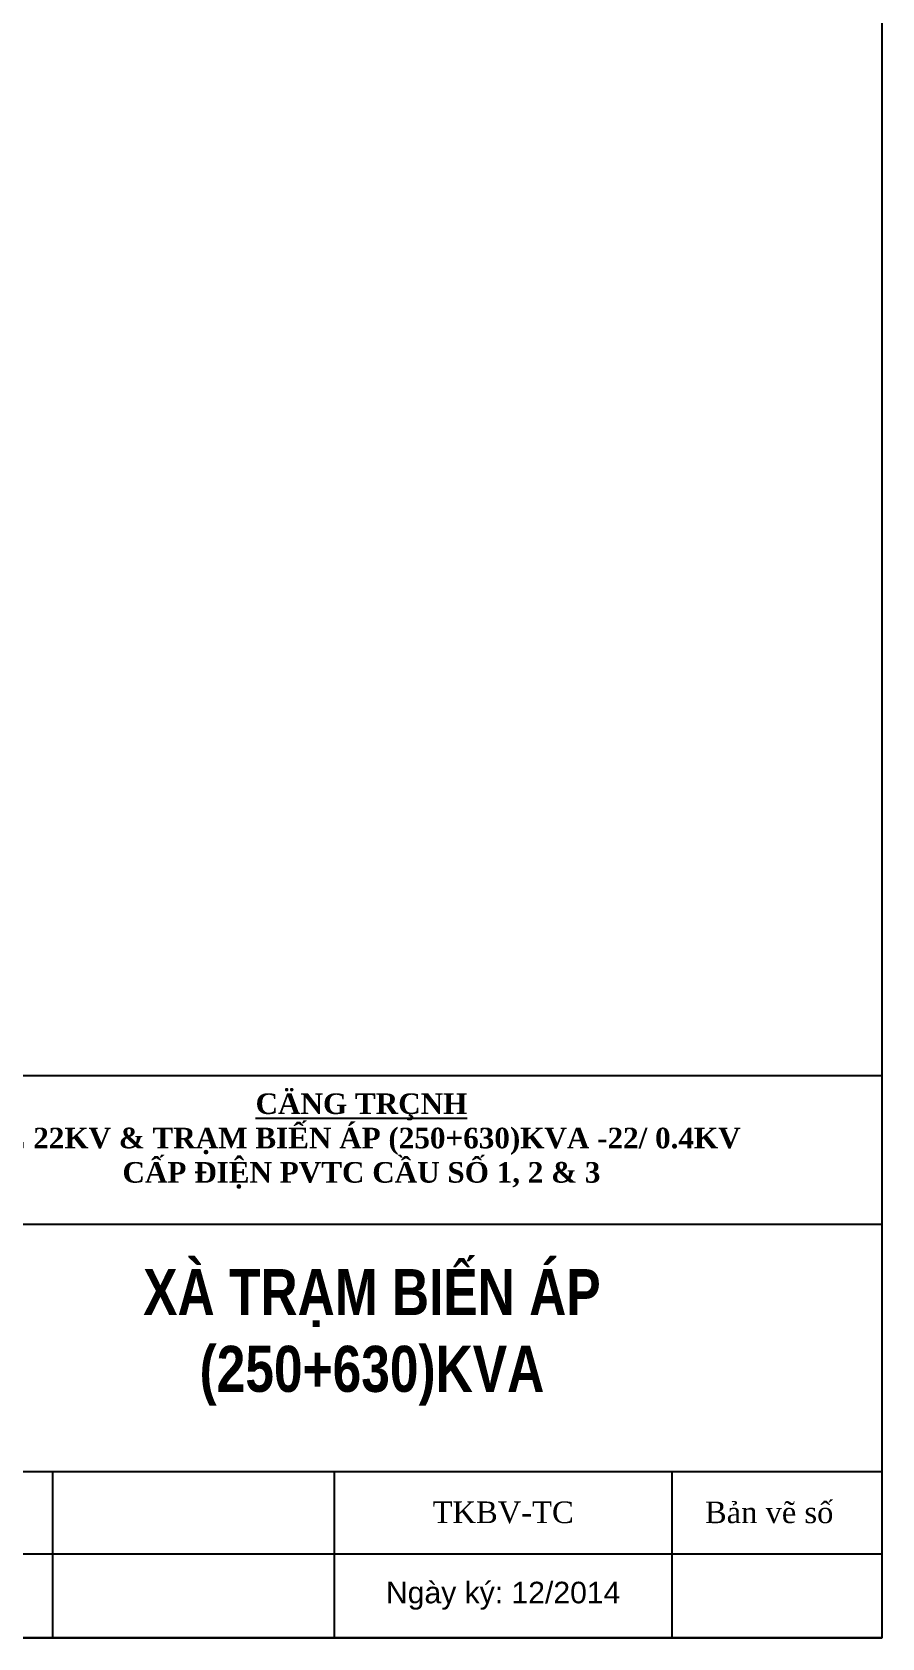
# Model space of a CAD drawing. Header units: inches. Extents: x -246336 to 136055, y -106871 to 69513.
# Drawn here: x -157988 to -152962, y -49224 to -39723 of the extents above; entities that cross this region are included whole.
import ezdxf

# ---------------------------------------------------------------- set-up
doc = ezdxf.new("R2010")
doc.units = ezdxf.units.IN
doc.header["$MEASUREMENT"] = 0
for name, color, linetype in [('kichthuoc', 7, 'Continuous'), ('KTEN', 7, 'Continuous'), ('T_VAT', 7, 'Continuous')]:
    doc.layers.add(name, color=color, linetype=linetype)
doc.styles.add('khung ten', font='Varr.ttf')
doc.styles.add('Kten', font='Vtimen.ttf')
doc.styles.add('VIET2', font='VNTIME_0.TTF', dxfattribs={"width": 0.8, "height": 2})

msp = doc.modelspace()

# ---------------------------------------------------------------- linework, layer by layer
for p, q in [((-166493.769, -45896.715), (-152961.77, -45896.715)), ((-157866.978, -48238.925), (-157866.978, -49224.345))]:
    msp.add_line(p, q)
msp.add_lwpolyline([(-180025.769, -30229.036), (-152961.77, -30229.036), (-152961.77, -49224.345), (-180025.769, -49224.345)], close=True)
at = {"layer": 'kichthuoc', "color": 6}
for p, q in [((-152961.77, -45616.363), (-152961.77, -49224.345)), ((-166493.769, -45896.715), (-152961.77, -45896.715)), ((-152961.77, -45896.715), (-152961.77, -49224.345)), ((-166400.323, -49224.345), (-152961.77, -49224.345)), ((-165346.74, -49224.345), (-152961.77, -49224.345))]:
    msp.add_line(p, q, dxfattribs=at)
at = {"layer": 'KTEN'}
for p, q in [((-166493.769, -46776.961), (-152961.77, -46776.961)), ((-159154.255, -48238.925), (-152961.77, -48238.925)), ((-156201.157, -48238.925), (-156201.157, -49224.345)), ((-156200.805, -48238.83), (-156200.805, -49224.25)), ((-154203.291, -48238.925), (-154203.291, -49224.345)), ((-159154.255, -48726.246), (-152961.77, -48726.246))]:
    msp.add_line(p, q, dxfattribs=at)

# ---------------------------------------------------------------- texts
at = {"insert": (-156040.398, -46284.924), "char_height": 121.856223, "width": 6474.6273, "attachment_point": 5, "style": 'Kten'}
msp.add_mtext('{\\fVNtimes new roman|b1|i0|c0|p34;\\L\\C0;CÄNG TRÇNH \\P\\fTimes New Roman|b1|i0|c238|p18;\\lĐZ\\fTimes New Roman|b1|i0|c0|p18; 22KV & \\fTimes New Roman|b1|i0|c163|p18;TR\\fTimes New Roman|b1|i0|c0|p18;ẠM\\fTimes New Roman|b1|i0|c163|p18; BI\\fTimes New Roman|b1|i0|c0|p18;ẾN\\fTimes New Roman|b1|i0|c163|p18; ÁP \\fTimes New Roman|b1|i0|c0|p18;(250+630)\\fTimes New Roman|b1|i0|c163|p18;KVA -22/ 0.4KV\\PC\\fTimes New Roman|b1|i0|c0|p18;ẤP\\fTimes New Roman|b1|i0|c163|p18; ĐI\\fTimes New Roman|b1|i0|c0|p18;ỆN\\fTimes New Roman|b1|i0|c163|p18; \\fTimes New Roman|b1|i0|c0|p18;PVTC CẦU SỐ 1, 2 & 3}', dxfattribs=at)
at = {"color": 5, "insert": (-155978.335, -47042.042), "char_height": 272.431, "width": 8278.70344, "attachment_point": 2, "style": 'VIET2'}
msp.add_mtext('{\\fArial|b1|i0|c0|p34;\\C0;XÀ TRẠM BIẾN ÁP\\P(250+630)KVA}', dxfattribs=at)
at = {"layer": 'T_VAT', "ltscale": 0.01, "width": 1997.51317, "attachment_point": 5, "style": 'khung ten'}
for s, insert, char_height in [('{\\fTimes New Roman|b0|i0|c0|p18;TK\\fTimes New Roman|b0|i0|c163|p18;BV\\fTimes New Roman|b0|i0|c0|p18;-TC}', (-155202.048, -48482.538), 127.559179), ('{\\fTimes New Roman|b0|i0|c0|p18;Bản vẽ số}', (-153628.453, -48482.538), 127.55918), ('{\\fArial|b0|i0|c0|p34;Ngày ký: 12/201\\fArial|b0|i0|c163|p34;4}', (-155202.048, -48975.296), 127.55918)]:
    msp.add_mtext(s, dxfattribs=dict(at, insert=insert, char_height=char_height))

doc.saveas('drawing.dxf')
